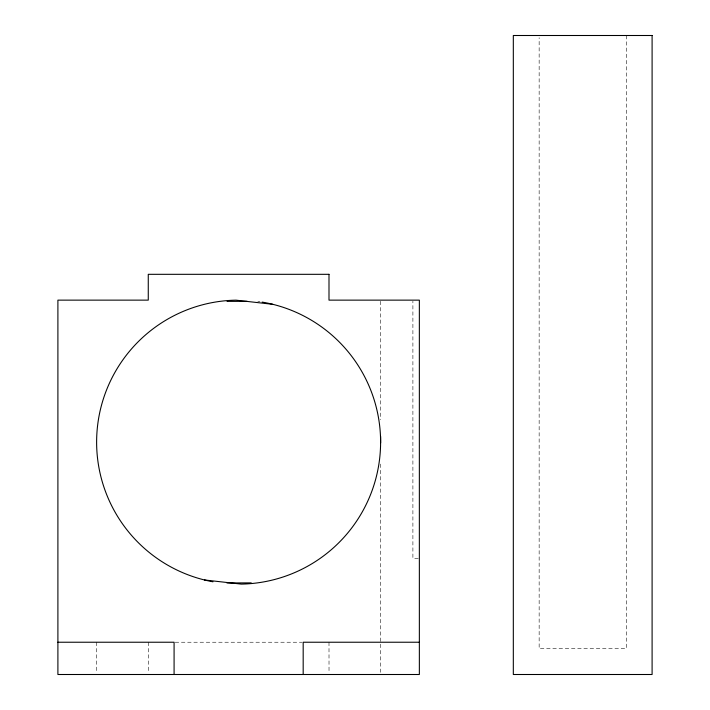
<?xml version="1.0" encoding="UTF-8"?>
<svg xmlns="http://www.w3.org/2000/svg" width="710" height="710" viewBox="0 0 710 710"><rect width="100%" height="100%" fill="white"/><g stroke="black" fill="none" stroke-linecap="round" stroke-linejoin="round"><path stroke-width="0.53" stroke-dasharray="3.55 2.66" d="M418.279 558.317L412.9 558.317L412.9 301.244M175.184 642.231L302.078 642.231M626.282 35.5L626.282 648.683L539.147 648.683L539.147 37.719M380.631 301.244L380.631 419.752M380.631 464.056L380.595 672.352M328.996 642.231L329.023 672.352M148.266 642.231L148.266 672.352M96.631 642.231L96.631 672.352M257.836 301.439A142 142 0 0 1 259.984 301.75"/><path stroke-width="1.06" d="M227.058 301.386L247.16 301.324M226.898 582.954L251.251 582.883M57.9 642.231L174.083 642.231L174.083 674.5M419.353 642.231L303.179 642.231L303.179 674.5M272.809 304.315L235.968 300.161A142 142 0 0 0 212.973 581.801M204.453 579.963L241.285 584.108A142 142 0 0 0 262.132 302.096M380.631 436.366L380.631 443.013M652.099 35.5L513.321 35.5L513.321 674.5L652.099 674.5L652.099 35.5M328.996 274.317L148.266 274.317L148.266 300.135L57.9 300.135L57.9 674.5L419.353 674.5L419.353 300.135L328.996 300.135L328.996 274.317"/></g></svg>
